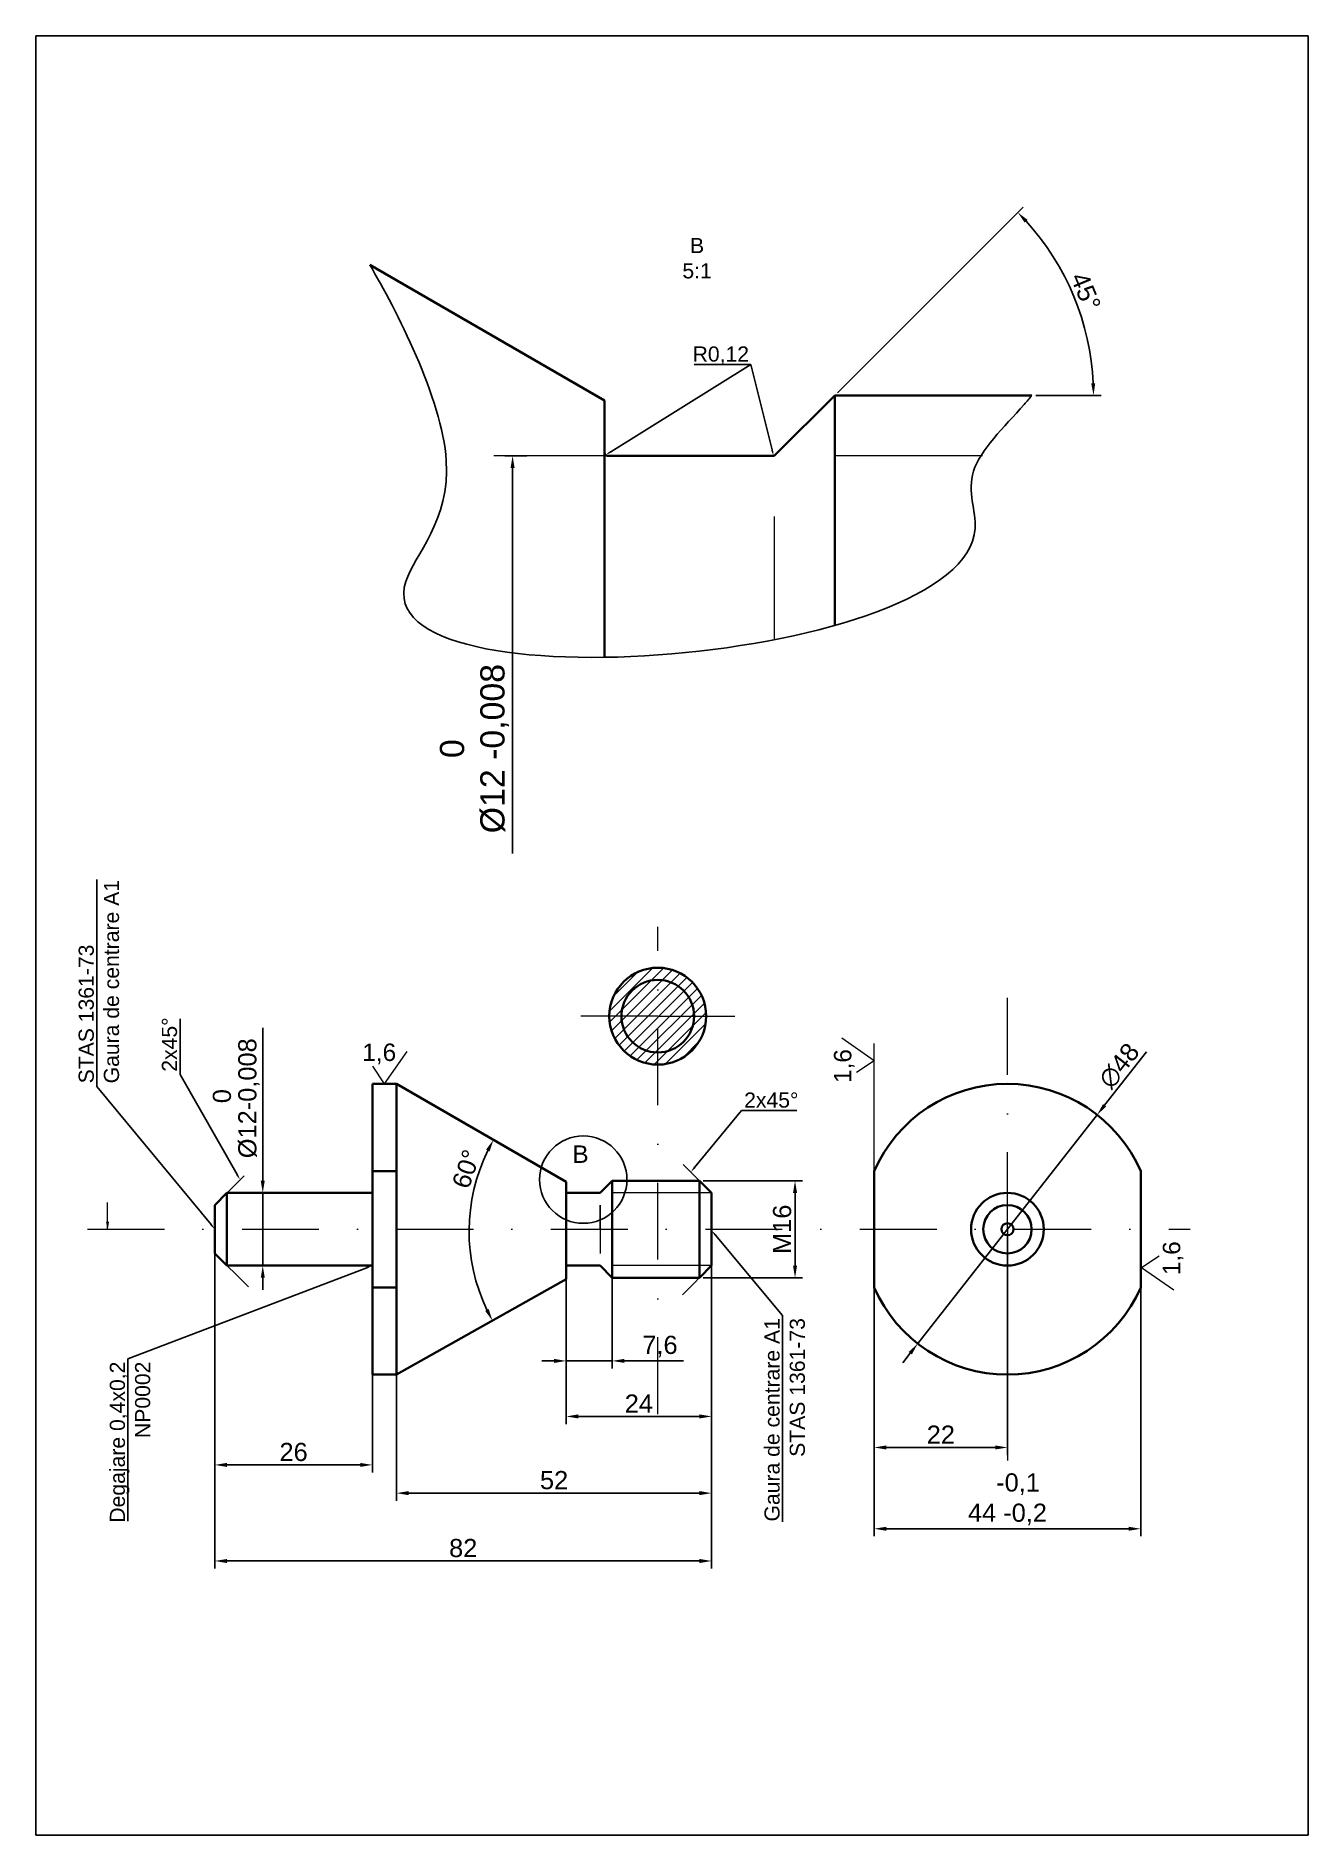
# Model space of a CAD drawing. Header units: millimetres. Extents: x 0 to 210, y 0 to 297.
import ezdxf
from ezdxf import colors
from ezdxf.entities.mleader import LeaderData, LeaderLine
from ezdxf.math import Vec2, Vec3

# ---------------------------------------------------------------- set-up
doc = ezdxf.new("R2010")
doc.units = ezdxf.units.MM
doc.linetypes.add('DASHDOT', pattern=[25.4, 12.7, -6.35, 0, -6.35])
for name, color, linetype, lineweight in [('Axe', 140, 'DASHDOT', 0), ('Contur', 7, 'Continuous', 30), ('Cote', 221, 'Continuous', 0), ('Hasura', 200, 'Continuous', 0), ('Linii acoperite', 92, 'Continuous', 0)]:
    doc.layers.add(name, color=color, linetype=linetype, lineweight=lineweight)
doc.styles.get("Standard").update_dxf_attribs({"font": 'arial.ttf'})
doc.dimstyles.new('Cote', dxfattribs={"dimtxt": 3, "dimasz": 2, "dimexe": 1.25, "dimexo": 0.625, "dimtad": 1, "dimtxsty": 'Standard', "dimcen": 2.5, "dimadec": 0, "dimazin": 0, "dimtfac": 1, "dimtmove": 0, "dimatfit": 0, "dimfxl": 1, "dimarcsym": 0})
doc.dimstyles.new('Jumatati', dxfattribs={"dimtxt": 4, "dimasz": 2, "dimexe": 1.25, "dimexo": 0.625, "dimtad": 1, "dimtxsty": 'Standard', "dimcen": 2.5, "dimse1": 1, "dimsd1": 1, "dimadec": 0, "dimazin": 0, "dimtol": 1, "dimtm": 1e-09, "dimtfac": 1, "dimtmove": 0, "dimatfit": 0, "dimldrblk": 'NONE', "dimfxl": 1, "dimarcsym": 0})
doc.dimstyles.new('Toleranta', dxfattribs={"dimtxt": 3, "dimasz": 2, "dimexe": 1.25, "dimexo": 0.625, "dimtad": 1, "dimtxsty": 'Standard', "dimcen": 2.5, "dimadec": 0, "dimazin": 0, "dimtol": 1, "dimtm": 1e-09, "dimtfac": 1, "dimtmove": 0, "dimatfit": 0, "dimfxl": 1, "dimarcsym": 0})

# ---------------------------------------------------------------- blocks, each defined once
blk = doc.blocks.new('*D5')
at = {"layer": 'Cote', "color": 0, "lineweight": -2, "transparency": 16777216}
for p, q in [((29.53, 99.38), (29.53, 43.99)), ((111.53, 99.38), (111.53, 43.99)), ((31.53, 45.24), (109.53, 45.24))]:
    blk.add_line(p, q, dxfattribs=at)
at = {"layer": 'Cote', "color": 0, "transparency": 16777216}
for points in [[(31.53, 45.57), (31.53, 44.9), (29.53, 45.24)], [(109.53, 45.57), (109.53, 44.9), (111.53, 45.24)]]:
    blk.add_solid(points, dxfattribs=at)
at = {"layer": 'Defpoints', "color": 0, "transparency": 16777216}
for p in [(29.53, 100), (111.53, 100), (111.53, 45.24)]:
    blk.add_point(p, dxfattribs=at)
at = {"layer": 'Cote', "color": 0, "transparency": 16777216, "insert": (70.53, 47.36), "char_height": 3, "attachment_point": 5}
blk.add_mtext('82', dxfattribs=at)
blk = doc.blocks.new('*D6')
at = {"layer": 'Cote', "color": 0, "lineweight": -2, "transparency": 16777216}
for p, q in [((29.53, 99.38), (29.53, 59.85)), ((55.53, 99.38), (55.53, 59.85)), ((31.53, 61.1), (53.53, 61.1))]:
    blk.add_line(p, q, dxfattribs=at)
at = {"layer": 'Cote', "color": 0, "transparency": 16777216}
for points in [[(31.53, 61.43), (31.53, 60.77), (29.53, 61.1)], [(53.53, 61.43), (53.53, 60.77), (55.53, 61.1)]]:
    blk.add_solid(points, dxfattribs=at)
at = {"layer": 'Defpoints', "color": 0, "transparency": 16777216}
for p in [(29.53, 100), (55.53, 100), (55.53, 61.1)]:
    blk.add_point(p, dxfattribs=at)
at = {"layer": 'Cote', "color": 0, "transparency": 16777216, "insert": (42.53, 63.22), "char_height": 3, "attachment_point": 5}
blk.add_mtext('26', dxfattribs=at)
blk = doc.blocks.new('*D7')
at = {"layer": 'Cote', "color": 0, "lineweight": -2, "transparency": 16777216}
for p, q in [((59.53, 99.38), (59.53, 55.19)), ((111.53, 99.38), (111.53, 55.19)), ((61.53, 56.44), (109.53, 56.44))]:
    blk.add_line(p, q, dxfattribs=at)
at = {"layer": 'Cote', "color": 0, "transparency": 16777216}
for points in [[(61.53, 56.78), (61.53, 56.11), (59.53, 56.44)], [(109.53, 56.78), (109.53, 56.11), (111.53, 56.44)]]:
    blk.add_solid(points, dxfattribs=at)
at = {"layer": 'Defpoints', "color": 0, "transparency": 16777216}
for p in [(59.53, 100), (111.53, 100), (111.53, 56.44)]:
    blk.add_point(p, dxfattribs=at)
at = {"layer": 'Cote', "color": 0, "transparency": 16777216, "insert": (85.53, 58.57), "char_height": 3, "attachment_point": 5}
blk.add_mtext('52', dxfattribs=at)
blk = doc.blocks.new('*D8')
at = {"layer": 'Cote', "color": 0, "lineweight": -2, "transparency": 16777216}
for p, q in [((87.53, 99.17), (87.53, 67.85)), ((111.53, 99.17), (111.53, 67.85)), ((89.53, 69.1), (109.53, 69.1))]:
    blk.add_line(p, q, dxfattribs=at)
at = {"layer": 'Cote', "color": 0, "transparency": 16777216}
for points in [[(89.53, 69.44), (89.53, 68.77), (87.53, 69.1)], [(109.53, 69.44), (109.53, 68.77), (111.53, 69.1)]]:
    blk.add_solid(points, dxfattribs=at)
at = {"layer": 'Defpoints', "color": 0, "transparency": 16777216}
for p in [(87.53, 99.8), (111.53, 99.8), (111.53, 69.1)]:
    blk.add_point(p, dxfattribs=at)
at = {"layer": 'Cote', "color": 0, "transparency": 16777216, "insert": (99.53, 71.23), "char_height": 3, "attachment_point": 5}
blk.add_mtext('24', dxfattribs=at)
blk = doc.blocks.new('*D9')
at = {"layer": 'Cote', "color": 0, "lineweight": -2, "transparency": 16777216}
for p, q in [((87.53, 99.38), (87.53, 77.02)), ((95.13, 99.38), (95.13, 77.02)), ((85.53, 78.27), (83.53, 78.27)), ((87.53, 78.27), (95.13, 78.27)), ((97.13, 78.27), (106.88, 78.27))]:
    blk.add_line(p, q, dxfattribs=at)
at = {"layer": 'Cote', "color": 0, "transparency": 16777216}
for points in [[(85.53, 78.6), (85.53, 77.94), (87.53, 78.27)], [(97.13, 78.6), (97.13, 77.94), (95.13, 78.27)]]:
    blk.add_solid(points, dxfattribs=at)
at = {"layer": 'Defpoints', "color": 0, "transparency": 16777216}
for p in [(87.53, 100), (95.13, 100), (95.13, 78.27)]:
    blk.add_point(p, dxfattribs=at)
at = {"layer": 'Cote', "color": 0, "transparency": 16777216, "insert": (103.01, 80.64), "char_height": 3, "attachment_point": 5}
blk.add_mtext('7,6', dxfattribs=at)
blk = doc.blocks.new('*D10')
at = {"layer": 'Cote', "color": 0, "lineweight": -2, "transparency": 16777216}
for p, q in [((110.16, 108), (126.56, 108)), ((125.31, 106), (125.31, 94)), ((110.16, 92), (126.56, 92))]:
    blk.add_line(p, q, dxfattribs=at)
at = {"layer": 'Cote', "color": 0, "transparency": 16777216}
for points in [[(124.98, 106), (125.65, 106), (125.31, 108)], [(124.98, 94), (125.65, 94), (125.31, 92)]]:
    blk.add_solid(points, dxfattribs=at)
at = {"layer": 'Defpoints', "color": 0, "transparency": 16777216}
for p in [(109.53, 108), (109.53, 92), (125.31, 92)]:
    blk.add_point(p, dxfattribs=at)
at = {"layer": 'Cote', "color": 0, "transparency": 16777216, "insert": (123.19, 100), "char_height": 3, "attachment_point": 5, "rotation": 90}
blk.add_mtext('M16', dxfattribs=at)
blk = doc.blocks.new('*D11')
at = {"layer": 'Cote', "color": 0, "lineweight": -2, "transparency": 16777216}
for p, q in [((138.38, 99.38), (138.38, 62.73)), ((160.38, 99.38), (160.38, 62.73)), ((140.38, 63.98), (158.38, 63.98))]:
    blk.add_line(p, q, dxfattribs=at)
at = {"layer": 'Cote', "color": 0, "transparency": 16777216}
for points in [[(140.38, 64.31), (140.38, 63.65), (138.38, 63.98)], [(158.38, 64.31), (158.38, 63.65), (160.38, 63.98)]]:
    blk.add_solid(points, dxfattribs=at)
at = {"layer": 'Defpoints', "color": 0, "transparency": 16777216}
for p in [(138.38, 100), (160.38, 100), (160.38, 63.98)]:
    blk.add_point(p, dxfattribs=at)
at = {"layer": 'Cote', "color": 0, "transparency": 16777216, "insert": (149.38, 66.1), "char_height": 3, "attachment_point": 5}
blk.add_mtext('22', dxfattribs=at)
blk = doc.blocks.new('*D13')
at = {"layer": 'Cote', "color": 0, "lineweight": -2, "transparency": 16777216}
blk.add_arc((101.65, 99.69), 30.15, 153.8008, 205.5553, dxfattribs=at)
at = {"layer": 'Cote', "color": 0, "transparency": 16777216}
for points in [[(74.3, 113.16), (74.88, 112.85), (75.53, 114.77)], [(74.74, 86.84), (74.15, 86.53), (75.36, 84.91)]]:
    blk.add_solid(points, dxfattribs=at)
at = {"layer": 'Defpoints', "color": 0, "transparency": 16777216}
for p in [(59.53, 124), (87.53, 107.84), (71.91, 94.68), (87.53, 91.75), (59.53, 76)]:
    blk.add_point(p, dxfattribs=at)
at = {"layer": 'Cote', "color": 0, "transparency": 16777216, "insert": (71.04, 109.95), "char_height": 3, "attachment_point": 5, "rotation": 71.477}
blk.add_mtext('60%%D', dxfattribs=at)
blk = doc.blocks.new('*D14')
at = {"layer": 'Cote', "color": 0, "lineweight": -2, "transparency": 16777216}
for p, q in [((132.31, 238.1), (162.96, 268.75)), ((165.04, 237.66), (175.84, 237.66))]:
    blk.add_line(p, q, dxfattribs=at)
blk.add_arc((131.87, 237.66), 42.72, 2.6829, 42.3171, dxfattribs=at)
at = {"layer": 'Cote', "color": 0, "transparency": 16777216}
for points in [[(163.22, 266.19), (163.7, 266.65), (162.08, 267.87)], [(174.87, 239.67), (174.21, 239.65), (174.59, 237.66)]]:
    blk.add_solid(points, dxfattribs=at)
at = {"layer": 'Defpoints', "color": 0, "transparency": 16777216}
for p in [(173.13, 248.72), (131.87, 237.66), (131.87, 237.66), (164.41, 237.66), (122.05, 227.84)]:
    blk.add_point(p, dxfattribs=at)
at = {"layer": 'Cote', "color": 0, "transparency": 16777216, "insert": (173.3, 254.82), "char_height": 3, "attachment_point": 5, "rotation": 292.5}
blk.add_mtext('45°', dxfattribs=at)
blk = doc.blocks.new('*D15')
at = {"layer": 'Cote', "color": 0, "lineweight": -2, "transparency": 16777216}
for p, q in [((176.42, 120.47), (183.36, 129.32)), ((145.57, 81.12), (175.18, 118.89)), ((144.33, 79.54), (143.1, 77.97))]:
    blk.add_line(p, q, dxfattribs=at)
at = {"layer": 'Cote', "color": 0, "transparency": 16777216}
for points in [[(176.16, 120.67), (176.68, 120.26), (175.18, 118.89)], [(144.07, 79.75), (144.6, 79.34), (145.57, 81.12)]]:
    blk.add_solid(points, dxfattribs=at)
at = {"layer": 'Defpoints', "color": 0, "transparency": 16777216}
for p in [(175.18, 118.89), (145.57, 81.12)]:
    blk.add_point(p, dxfattribs=at)
at = {"layer": 'Cote', "color": 0, "transparency": 16777216, "insert": (178.83, 126.99), "char_height": 3, "attachment_point": 5, "rotation": 51.9022}
blk.add_mtext('∅48', dxfattribs=at)
blk = doc.blocks.new('*D16')
at = {"layer": 'Cote', "color": 0, "lineweight": -2, "transparency": 16777216}
for p, q in [((37.44, 108), (37.44, 133.25)), ((42.91, 106), (36.19, 106)), ((37.44, 94), (37.44, 106)), ((42.91, 94), (36.19, 94)), ((37.44, 92), (37.44, 90))]:
    blk.add_line(p, q, dxfattribs=at)
at = {"layer": 'Cote', "color": 0, "transparency": 16777216}
for points in [[(37.11, 108), (37.77, 108), (37.44, 106)], [(37.11, 92), (37.77, 92), (37.44, 94)]]:
    blk.add_solid(points, dxfattribs=at)
at = {"layer": 'Defpoints', "color": 0, "transparency": 16777216}
for p in [(37.44, 106), (43.53, 106), (43.53, 94)]:
    blk.add_point(p, dxfattribs=at)
at = {"layer": 'Cote', "color": 0, "transparency": 16777216, "insert": (33.07, 121.63), "char_height": 3, "attachment_point": 5, "rotation": 90}
blk.add_mtext('%%C12\\S 0^ -0;,008', dxfattribs=at)
blk = doc.blocks.new('*D18')
at = {"layer": 'Cote', "color": 0, "lineweight": -2, "transparency": 16777216}
for p, q in [((138.38, 99.38), (138.38, 49.31)), ((182.38, 99.38), (182.38, 49.31)), ((140.38, 50.56), (180.38, 50.56))]:
    blk.add_line(p, q, dxfattribs=at)
at = {"layer": 'Cote', "color": 0, "transparency": 16777216}
for points in [[(140.38, 50.89), (140.38, 50.23), (138.38, 50.56)], [(180.38, 50.89), (180.38, 50.23), (182.38, 50.56)]]:
    blk.add_solid(points, dxfattribs=at)
at = {"layer": 'Defpoints', "color": 0, "transparency": 16777216}
for p in [(138.38, 100), (182.38, 100), (182.38, 50.56)]:
    blk.add_point(p, dxfattribs=at)
at = {"layer": 'Cote', "color": 0, "transparency": 16777216, "insert": (160.38, 55.43), "char_height": 3, "attachment_point": 5}
blk.add_mtext('   -0,1\\P44 -0,2', dxfattribs=at)
blk = doc.blocks.new('*D19')
at = {"layer": 'Cote', "color": 0, "lineweight": -2, "transparency": 16777216}
for p, q in [((81.05, 227.68), (77.43, 227.68)), ((78.68, 225.68), (78.68, 162.06))]:
    blk.add_line(p, q, dxfattribs=at)
at = {"layer": 'Cote', "color": 0, "transparency": 16777216}
blk.add_solid([(78.35, 225.68), (79.02, 225.68), (78.68, 227.68)], dxfattribs=at)
at = {"layer": 'Defpoints', "color": 0, "transparency": 16777216}
for p in [(78.68, 227.68), (81.68, 227.68), (81.68, 177.57)]:
    blk.add_point(p, dxfattribs=at)
at = {"layer": 'Cote', "color": 0, "transparency": 16777216, "insert": (72.39, 179.35), "char_height": 4, "attachment_point": 5, "rotation": 90}
blk.add_mtext('0\\P%%C12 -0,008', dxfattribs=at)
blk = doc.blocks.new('_None')

msp = doc.modelspace()

# ---------------------------------------------------------------- hatches: boundary and pattern name
at = {"layer": 'Hasura'}
h = msp.add_hatch(dxfattribs=at)
h.set_pattern_fill('ANSI31', color=256, scale=0.4)
h.paths.add_polyline_path([(102.654, 141.184), (102.654, 129.184, 0.4142136), (108.654, 135.184, 0.4142136)], flags=17)
h.paths.add_polyline_path([(102.654, 141.184, 0.4142136), (96.654, 135.184, 0.4142136), (102.654, 129.184)], flags=17)
h.paths.add_polyline_path([(102.654, 129.184, -0.4142136), (96.654, 135.184, -0.4142136), (102.654, 141.184), (102.654, 143.184, 0.4142136), (94.654, 135.184, 0.4142136), (102.654, 127.184)])
h.paths.add_polyline_path([(110.654, 135.184, 0.4142136), (102.654, 143.184), (102.654, 141.184, -0.4142136), (108.654, 135.184, -0.4142136), (102.654, 129.184), (102.654, 127.184, 0.4142136)])

# ---------------------------------------------------------------- linework, layer by layer
msp.add_lwpolyline([(0, 0), (210, 0), (210, 297), (0, 297)], close=True)
msp.add_circle((90.35, 108.201), 7.214)
msp.add_open_spline([(55.137, 259.197), (59.359, 251.98), (74.536, 222.777), (33.661, 184.024), (166.769, 194.497), (152.129, 225.073), (160.288, 232.847), (163.995, 237.165), (164.413, 237.663)], degree=3, knots=[13.4310253, 13.4310253, 13.4310253, 13.4310253, 36.3067805, 58.541495, 166.1508916, 180.3488391, 195.0916697, 197.0073856, 197.0073856, 197.0073856, 197.0073856])
at = {"layer": 'Axe'}
for p, q in [((102.654, 69.487), (102.654, 149.954)), ((160.376, 100.004), (160.376, 142.96)), ((102.654, 135.184), (88.735, 135.184)), ((102.654, 135.184), (117.392, 135.184)), ((8.513, 100.004), (190.53, 100.004)), ((160.376, 100.004), (160.376, 61.282))]:
    msp.add_line(p, q, dxfattribs=at)
at = {"layer": 'Contur'}
for p, q in [((55.137, 259.197), (93.872, 236.833)), ((131.872, 237.663), (122.047, 227.838)), ((131.872, 199.687), (131.872, 237.663)), ((131.872, 237.663), (164.413, 237.663)), ((93.872, 194.425), (93.872, 236.833)), ((121.623, 227.663), (94.472, 227.663)), ((55.534, 76.004), (55.534, 124.004)), ((55.534, 124.004), (59.534, 124.004)), ((59.534, 76.004), (59.534, 124.004)), ((59.534, 124.004), (87.534, 107.839)), ((59.534, 109.596), (55.534, 109.596)), ((87.534, 91.753), (87.534, 107.839)), ((95.134, 108.004), (93.134, 106.004)), ((95.134, 92.004), (95.134, 108.004)), ((95.134, 108.004), (109.534, 108.004)), ((109.534, 108.004), (111.534, 106.004)), ((109.534, 108.004), (109.534, 92.004)), ((138.376, 109.596), (138.376, 90.413)), ((182.376, 109.596), (182.376, 90.413)), ((31.534, 106.004), (29.534, 104.004)), ((29.534, 96.004), (29.534, 104.004)), ((31.534, 106.004), (55.534, 106.004)), ((31.534, 106.004), (31.534, 94.004)), ((93.134, 106.004), (87.534, 106.004)), ((111.534, 94.004), (111.534, 106.004)), ((31.534, 94.004), (29.534, 96.004)), ((31.534, 94.004), (55.534, 94.004)), ((93.134, 94.004), (87.534, 94.004)), ((95.134, 92.004), (93.134, 94.004)), ((109.534, 92.004), (111.534, 94.004)), ((59.534, 90.413), (55.534, 90.413)), ((59.534, 76.004), (87.534, 91.753)), ((95.134, 92.004), (109.534, 92.004)), ((55.534, 76.004), (59.534, 76.004))]:
    msp.add_line(p, q, dxfattribs=at)
for centre, radius in [((102.654, 135.184), 8), ((102.654, 135.184), 6), ((160.376, 100.004), 6), ((160.376, 100.004), 4), ((160.376, 100.004), 1)]:
    msp.add_circle(centre, radius, dxfattribs=at)
for centre, radius, start, end in [((94.472, 228.263), 0.6, 180, 270), ((121.623, 228.263), 0.6, 270, 315), ((160.376, 100.004), 24, 23.55646, 156.44354), ((160.376, 100.004), 24, 203.55646, 336.44354)]:
    msp.add_arc(centre, radius, start, end, dxfattribs=at)
at = {"layer": 'Cote'}
for p, q in [((94.341, 227.677), (75.589, 227.677)), ((138.39, 127.82), (133.039, 131.56)), ((57.534, 124.004), (61.275, 129.355)), ((138.39, 127.82), (135.451, 125.895)), ((138.376, 109.596), (138.376, 130.668)), ((57.534, 124.004), (55.61, 126.944)), ((111.534, 106.004), (106.855, 110.684)), ((29.534, 104.004), (34.342, 108.812)), ((11.817, 100.004), (11.817, 104.421)), ((29.534, 96.004), (35.061, 90.478)), ((182.51, 93.717), (185.45, 95.641)), ((111.534, 94.004), (106.733, 89.203)), ((182.51, 93.717), (187.861, 89.977))]:
    msp.add_line(p, q, dxfattribs=at)
for points in [[(11.817, 100.004, 0.1, 0.5, 0), (11.817, 101.267, 0.5, 0.5, 0)], [(11.817, 100.004, 0.5, 0.5, 0), (11.817, 100.004, 0.5, 0, 0)]]:
    msp.add_lwpolyline(points, format="xyseb", dxfattribs=at)
at = {"layer": 'Cote', "const_width": 0.5}
msp.add_lwpolyline([(11.817, 100.004), (11.817, 100.004), (11.817, 100.004)], dxfattribs=at)
at = {"layer": 'Linii acoperite'}
for p, q in [((156.257, 227.663), (131.872, 227.663)), ((121.872, 217.663), (121.872, 197.33)), ((93.134, 100.004), (93.134, 104.004)), ((93.134, 104.004), (93.134, 96.004)), ((111.534, 106.004), (95.134, 106.004)), ((111.534, 94.004), (95.134, 94.004))]:
    msp.add_line(p, q, dxfattribs=at)

# ---------------------------------------------------------------- texts
at = {"layer": 'Cote', "attachment_point": 1}
for s, width, gutter_width, insert, char_height in [('\\pxqc;B\\P5:1', 16.22824, 12.5, (101.029, 263.649), 2.5), ('\\pxqc;1,6', 18.68676, 14.394, (47.323, 130.662), 2.8787), ('\\pxqc;B', 18.68676, 14.394, (80.552, 113.845), 2.8787)]:
    msp.add_mtext_dynamic_manual_height_columns(s, width=width, gutter_width=gutter_width, heights=[0], dxfattribs=dict(at, insert=insert, char_height=char_height))
at = {"layer": 'Cote', "char_height": 2.8787, "attachment_point": 1, "rotation": 90}
for insert in [(131.733, 117.608), (186.024, 85.883)]:
    msp.add_mtext_dynamic_manual_height_columns('\\pxqc;1,6', width=18.68676, gutter_width=14.394, heights=[0], dxfattribs=dict(at, insert=insert))

# ---------------------------------------------------------------- dimensions: what is measured, and where the dimension line sits
at = {"layer": 'Cote'}
dim = msp.add_angular_dim_2l(base=(173.132, 248.718), line1=((131.872, 237.663), (164.413, 237.663)), line2=((131.872, 237.663), (122.047, 227.838)), dimstyle='Cote', dxfattribs=at)
dim.commit()
dim.dimension.update_dxf_attribs({"geometry": '*D14', "text_midpoint": (173.299, 254.822)})
for base, p1, p2, text, dimstyle, picture, middle in [((78.683, 227.677), (81.676, 177.575), (81.676, 227.677), '0\\P%%C12 -0,008', 'Jumatati', '*D19', (78.683, 179.35)), ((37.442, 106.004), (43.534, 94.004), (43.534, 106.004), '%%C<>,008', 'Toleranta', '*D16', (37.442, 121.629))]:
    dim = msp.add_linear_dim(base=base, p1=p1, p2=p2, angle=90, text=text, dimstyle=dimstyle, dxfattribs=at)
    dim.commit()
    dim.dimension.update_dxf_attribs({"geometry": picture, "text_midpoint": middle, "dimtype": 160})
dim = msp.add_diameter_dim_2p(p1=(145.568, 81.117), p2=(175.184, 118.891), dimstyle='Cote', dxfattribs=at)
dim.commit()
dim.dimension.update_dxf_attribs({"geometry": '*D15', "text_midpoint": (180.506, 125.679), "dimtype": 163})
dim = msp.add_angular_dim_2l(base=(71.911, 94.677), line1=((59.534, 76.004), (87.534, 91.753)), line2=((59.534, 124.004), (87.534, 107.839)), text='60%%D', dimstyle='Cote', dxfattribs=at)
dim.commit()
dim.dimension.update_dxf_attribs({"geometry": '*D13', "text_midpoint": (73.054, 109.271), "dimtype": 162})
dim = msp.add_linear_dim(base=(125.314, 92.004), p1=(109.534, 108.004), p2=(109.534, 92.004), angle=90, text='M<>', dimstyle='Cote', dxfattribs=at)
dim.commit()
dim.dimension.update_dxf_attribs({"geometry": '*D10', "text_midpoint": (123.189, 100.004)})
for base, p1, p2, picture, middle in [((111.534, 45.237), (29.534, 100.004), (111.534, 100.004), '*D5', (70.534, 47.362)), ((55.534, 61.099), (29.534, 100.004), (55.534, 100.004), '*D6', (42.534, 63.224)), ((111.534, 56.442), (59.534, 100.004), (111.534, 100.004), '*D7', (85.534, 58.567)), ((95.134, 78.269), (87.534, 100.004), (95.134, 100.004), '*D9', (103.009, 80.644)), ((111.534, 69.102), (87.534, 99.796), (111.534, 99.796), '*D8', (99.534, 71.227)), ((160.376, 63.979), (138.376, 100.004), (160.376, 100.004), '*D11', (149.376, 66.104))]:
    dim = msp.add_linear_dim(base=base, p1=p1, p2=p2, dimstyle='Cote', dxfattribs=at)
    dim.commit()
    dim.dimension.update_dxf_attribs({"geometry": picture, "text_midpoint": middle})
dim = msp.add_linear_dim(base=(182.376, 50.558), p1=(138.376, 100.004), p2=(182.376, 100.004), text='   -0,1\\P44 -0,2', dimstyle='Toleranta', dxfattribs=at)
dim.commit()
dim.dimension.update_dxf_attribs({"geometry": '*D18', "text_midpoint": (160.376, 55.433)})

# ---------------------------------------------------------------- leaders
ml = msp.add_multileader_mtext('Standard', dxfattribs=at)
ml.set_content('R0,12', color=256)
ml.set_leader_properties()
ml.build(insert=Vec2(0, 0))
ml.multileader.update_dxf_attribs({"text_left_attachment_type": 6, "text_right_attachment_type": 6, "dogleg_length": 0.36, "arrow_head_size": 1})
ctx = ml.context
ctx.base_point, ctx.char_height, ctx.arrow_head_size, ctx.landing_gap_size, ctx.plane_origin = Vec3(108.31, 242.747), 2.5, 1, 0.09, Vec3(94.047, 227.838)
ctx.left_attachment, ctx.right_attachment = 6, 6
notes = []
notes.append((ctx, [(1, (1, 1, 0), (118.016, 242.747), (-1, 0), 0.36, [(0, [(94.047, 227.838)], 0, []), (1, [(121.768, 227.68)], 0, [])])]))
ctx.mtext.insert, ctx.mtext.flow_direction = Vec3(108.4, 245.747), 5
ml = msp.add_multileader_mtext('Standard', dxfattribs=at)
ml.set_content('STAS 1361-73\\PGaura de centrare A1', color=256)
ml.set_leader_properties()
ml.build(insert=Vec2(0, 0))
ml.multileader.update_dxf_attribs({"text_left_attachment_type": 6, "text_right_attachment_type": 6, "dogleg_length": 0.36, "arrow_head_size": 1})
ctx = ml.context
ctx.base_point, ctx.char_height, ctx.arrow_head_size, ctx.landing_gap_size, ctx.plane_origin, ctx.plane_x_axis, ctx.plane_y_axis = Vec3(10.042, 124), 2.5, 1, 0.09, Vec3(32.97, 140.386), Vec3(0, 1), Vec3(-1, 0)
ctx.left_attachment, ctx.right_attachment = 6, 6
notes.append((ctx, [(1, (1, 1, 0), (10.042, 123.55), (0, 1), 0.45, [(0, [(29.534, 100.004)], 0, [])])]))
ctx.mtext.insert, ctx.mtext.text_direction, ctx.mtext.rotation, ctx.mtext.flow_direction = Vec3(7.042, 124.09), Vec3(0, 1), 1.5707963, 5
ml = msp.add_multileader_mtext('Standard', dxfattribs=at)
ml.set_content('2x45%%D', color=256)
ml.set_leader_properties()
ml.build(insert=Vec2(0, 0))
ml.multileader.update_dxf_attribs({"text_left_attachment_type": 6, "text_right_attachment_type": 6, "dogleg_length": 0.36, "arrow_head_size": 1})
ctx = ml.context
ctx.base_point, ctx.char_height, ctx.arrow_head_size, ctx.landing_gap_size, ctx.plane_origin, ctx.plane_x_axis, ctx.plane_y_axis = Vec3(23.78, 125.92), 2.5, 1, 0.09, Vec3(37.618, 139.212), Vec3(0, 1), Vec3(-1, 0)
ctx.left_attachment, ctx.right_attachment = 6, 6
notes.append((ctx, [(1, (1, 1, 0), (23.78, 125.56), (0, 1), 0.36, [(0, [(33.693, 108.163)], 0, [])])]))
ctx.mtext.insert, ctx.mtext.text_direction, ctx.mtext.rotation, ctx.mtext.flow_direction = Vec3(20.78, 126.01), Vec3(0, 1), 1.5707963, 5
ml = msp.add_multileader_mtext('Standard', dxfattribs=at)
ml.set_content('2x45%%D', color=256)
ml.set_leader_properties()
ml.build(insert=Vec2(0, 0))
ml.multileader.update_dxf_attribs({"text_left_attachment_type": 6, "text_right_attachment_type": 6, "dogleg_length": 0.36, "arrow_head_size": 1})
ctx = ml.context
ctx.base_point, ctx.char_height, ctx.arrow_head_size, ctx.landing_gap_size, ctx.plane_origin = Vec3(116.816, 119.583), 2.5, 1, 0.09, Vec3(108.099, 109.44)
ctx.left_attachment, ctx.right_attachment = 6, 6
notes.append((ctx, [(0, (1, 1, 0), (116.456, 119.583), (1, 0), 0.36, [(0, [(108.099, 109.44)], 0, [])])]))
ctx.mtext.insert, ctx.mtext.flow_direction = Vec3(116.906, 122.583), 5
ml = msp.add_multileader_mtext('Standard', dxfattribs=at)
ml.set_content('Gaura de centrare A1\\PSTAS 1361-73', color=256)
ml.set_leader_properties()
ml.build(insert=Vec2(0, 0))
ml.multileader.update_dxf_attribs({"text_left_attachment_type": 6, "text_right_attachment_type": 6, "dogleg_length": 0.36, "arrow_head_size": 1})
ctx = ml.context
ctx.base_point, ctx.char_height, ctx.arrow_head_size, ctx.landing_gap_size, ctx.plane_origin, ctx.plane_x_axis, ctx.plane_y_axis = Vec3(123.267, 36.914), 2.5, 1, 0.09, Vec3(99.117, 27.44), Vec3(0, 1), Vec3(-1, 0)
ctx.left_attachment, ctx.right_attachment, ctx.text_align_type = 6, 6, 2
notes.append((ctx, [(1, (1, 1, 0), (123.267, 85.787), (0, -1), 0.36, [(0, [(111.534, 99.796)], 0, [])])]))
ctx.mtext.insert, ctx.mtext.text_direction, ctx.mtext.rotation, ctx.mtext.alignment, ctx.mtext.flow_direction = Vec3(120.267, 85.337), Vec3(0, 1), 1.5707963, 3, 5
ml = msp.add_multileader_mtext('Standard', dxfattribs=at)
ml.set_content('Degajare 0,4x0,2\\PNP0002', color=256)
ml.set_leader_properties()
ml.build(insert=Vec2(0, 0))
ml.multileader.update_dxf_attribs({"text_left_attachment_type": 6, "text_right_attachment_type": 6, "dogleg_length": 0.36, "arrow_head_size": 1})
ctx = ml.context
ctx.base_point, ctx.char_height, ctx.arrow_head_size, ctx.landing_gap_size, ctx.plane_origin, ctx.plane_x_axis, ctx.plane_y_axis = Vec3(15.186, 42.65), 2.5, 1, 0.09, Vec3(-2.165, 21.911), Vec3(0, 1), Vec3(-1, 0)
ctx.left_attachment, ctx.right_attachment, ctx.text_align_type = 6, 6, 2
notes.append((ctx, [(1, (1, 1, 0), (15.186, 78.607), (0, -1), 0.36, [(0, [(55.534, 94.004)], 0, [])])]))
ctx.mtext.insert, ctx.mtext.text_direction, ctx.mtext.rotation, ctx.mtext.alignment, ctx.mtext.flow_direction = Vec3(12.186, 78.157), Vec3(0, 1), 1.5707963, 3, 5
for ctx, leaders in notes:
    for number, flags, end, landing, length, lines in leaders:
        leader = LeaderData()
        leader.index, (leader.has_last_leader_line, leader.has_dogleg_vector, leader.attachment_direction) = number, flags
        leader.last_leader_point, leader.dogleg_vector, leader.dogleg_length = Vec3(end), Vec3(landing), length
        for number, points, colour, breaks in lines:
            line = LeaderLine()
            line.index, line.vertices, line.color, line.breaks = number, Vec3.list(points), colors.encode_raw_color(colour), breaks
            leader.lines.append(line)
        ctx.leaders.append(leader)

doc.saveas('drawing.dxf')
